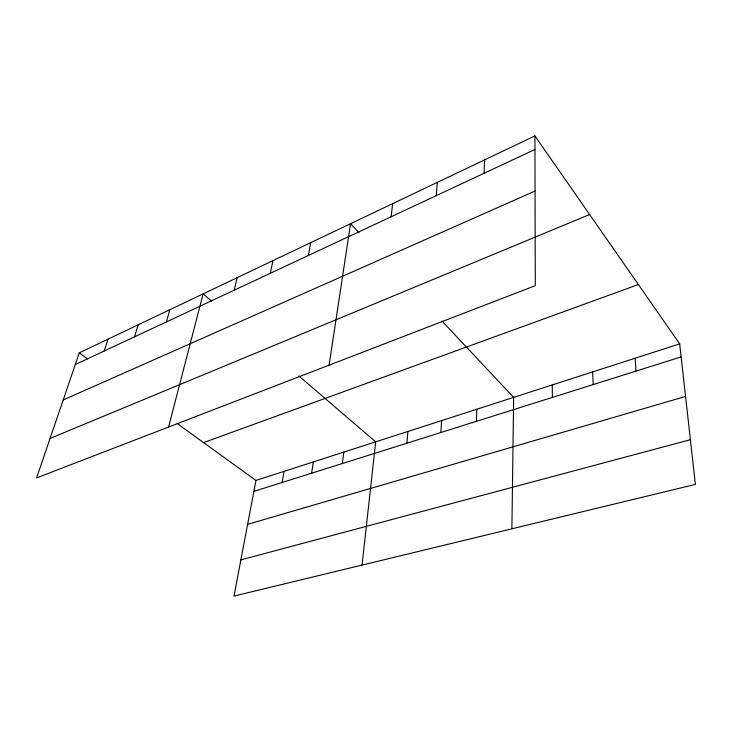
<?xml version="1.0" encoding="UTF-8"?>
<svg xmlns="http://www.w3.org/2000/svg" width="732" height="732" viewBox="0 0 732 732"><rect width="100%" height="100%" fill="white"/><g stroke="black" fill="none" stroke-linecap="round" stroke-linejoin="round"><path stroke-width="1.1" d="M511.888 528.815L513.654 397.375L441.963 321.037M476.349 421.348L476.834 409.243M484.053 173.292L484.621 159.869M440.856 432.521L441.625 420.589M436.199 195.682L437.288 182.396M406.901 443.208L407.944 431.441M362.065 565.077L375.681 441.835L298.793 375.909M391.117 216.773L392.672 203.642M342.329 463.53L343.839 452.092M311.603 473.201L313.314 461.929M329.098 365.158L350.546 223.699L358.973 232.675M282.14 482.47L284.053 471.362M308.364 255.495L310.697 242.667M679.68 343.875L255.953 480.421L233.993 596.077L695.4 484.401L679.68 343.875L534.909 135.923L79.276 352.842L36.6 477.914L535.284 285.672L534.909 135.923M270.291 273.301L272.954 260.638M234.194 290.192L237.15 277.684M168.589 427.031L203.139 293.871L211.758 301.273M166.393 321.915L169.833 309.728M134.523 336.83L138.165 324.807M104.182 351.021L108.016 339.163M75.286 364.545L534.946 149.474M63.199 399.947L535.046 191.043M50.069 438.441L589.626 214.522M203.588 442.604L638.368 284.547M253.867 491.373L681.135 356.896M247.608 524.35L685.555 396.433M240.855 559.907L690.395 439.703M79.276 352.842L87.566 358.826M177.135 423.508L255.953 480.421M635.083 358.25L636.081 371.078M592.655 371.92L593.222 384.565M552.221 384.95L552.404 397.412"/></g></svg>
